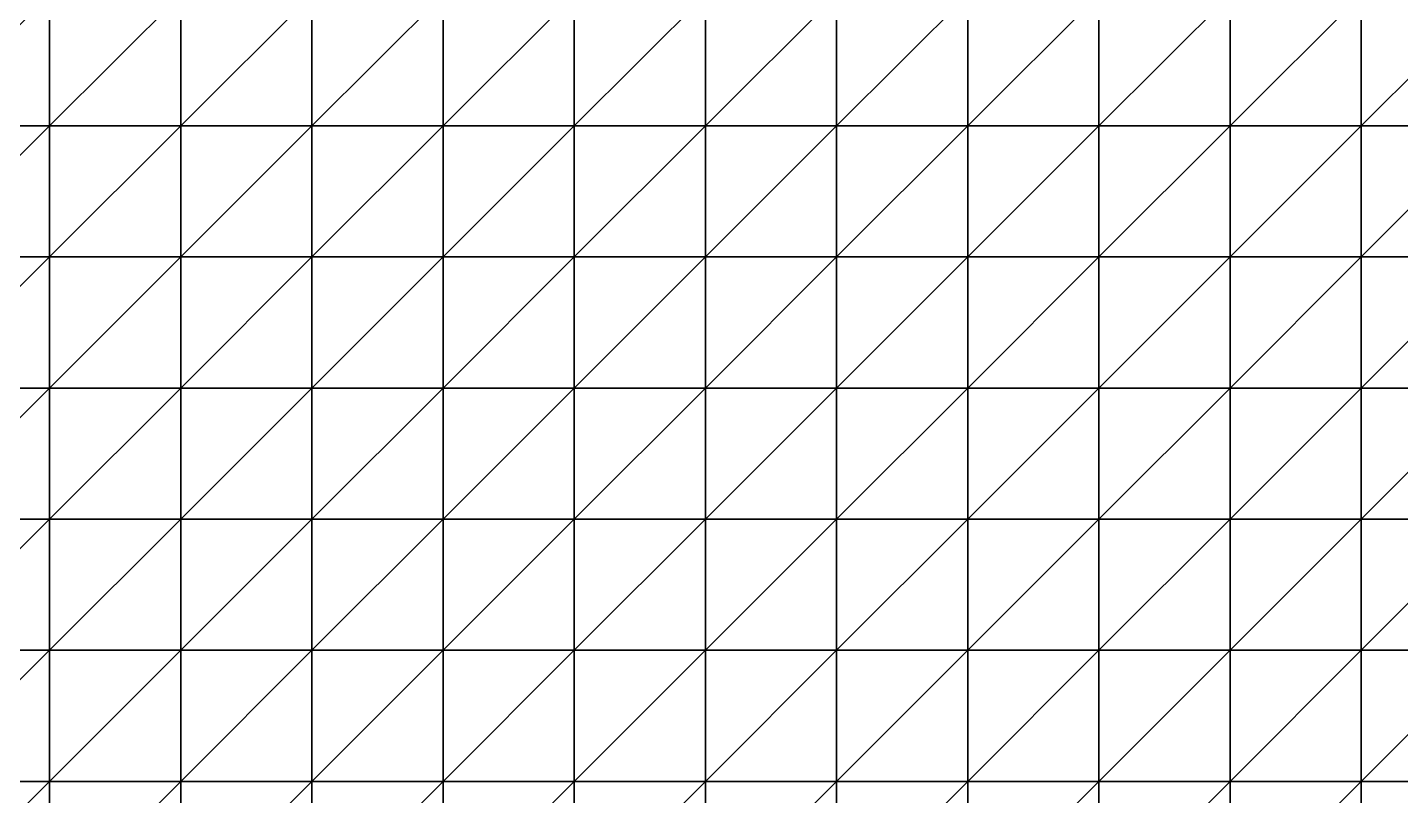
# Model space of a CAD drawing. Extents: x 292020 to 295740, y 4557680 to 4560040.
# Drawn here: x 293916.6 to 294126, y 4558457.8 to 4558575 of the extents above; entities that cross this region are included whole.
import ezdxf

# ---------------------------------------------------------------- set-up
doc = ezdxf.new("R2010")
doc.units = 0
doc.layers.add('RUN201_4_-_RUN201_NODOMAIN5_20X', color=7, linetype='CONTINUOUS')

msp = doc.modelspace()

# ---------------------------------------------------------------- linework, layer by layer
at = {"layer": 'RUN201_4_-_RUN201_NODOMAIN5_20X'}
for points in [[(293900, 4558580, 1840), (293900, 4558560, 1840), (293920, 4558580, 1840)], [(293920, 4558580, 1840), (293900, 4558560, 1840), (293920, 4558560, 1840)], [(293920, 4558580, 1960), (293900, 4558560, 1960), (293900, 4558580, 1960)], [(293920, 4558560, 1960), (293900, 4558560, 1960), (293920, 4558580, 1960)], [(293920, 4558580, 1820), (293920, 4558560, 1820), (293940, 4558580, 1820)], [(293940, 4558580, 1820), (293920, 4558560, 1820), (293940, 4558560, 1820)], [(293920, 4558580, 1820), (293920, 4558560, 1840), (293920, 4558560, 1820)], [(293920, 4558580, 1840), (293920, 4558560, 1840), (293920, 4558580, 1820)], [(293940, 4558580, 1960), (293920, 4558560, 1960), (293920, 4558580, 1960)], [(293940, 4558560, 1960), (293920, 4558560, 1960), (293940, 4558580, 1960)], [(293940, 4558580, 1800), (293940, 4558560, 1800), (293960, 4558580, 1800)], [(293960, 4558580, 1800), (293940, 4558560, 1800), (293960, 4558560, 1800)], [(293940, 4558580, 1800), (293940, 4558560, 1820), (293940, 4558560, 1800)], [(293940, 4558580, 1820), (293940, 4558560, 1820), (293940, 4558580, 1800)], [(293960, 4558580, 1940), (293940, 4558560, 1940), (293940, 4558580, 1940)], [(293960, 4558560, 1940), (293940, 4558560, 1940), (293960, 4558580, 1940)], [(293940, 4558560, 1940), (293940, 4558560, 1960), (293940, 4558580, 1940)], [(293940, 4558580, 1940), (293940, 4558560, 1960), (293940, 4558580, 1960)], [(293960, 4558580, 1800), (293960, 4558560, 1800), (293980, 4558580, 1800)], [(293980, 4558580, 1800), (293960, 4558560, 1800), (293980, 4558560, 1800)], [(293980, 4558580, 1940), (293960, 4558560, 1940), (293960, 4558580, 1940)], [(293980, 4558560, 1940), (293960, 4558560, 1940), (293980, 4558580, 1940)], [(293980, 4558580, 1800), (293980, 4558560, 1800), (294000, 4558580, 1800)], [(294000, 4558580, 1800), (293980, 4558560, 1800), (294000, 4558560, 1800)], [(294000, 4558580, 1940), (293980, 4558560, 1940), (293980, 4558580, 1940)], [(294000, 4558560, 1940), (293980, 4558560, 1940), (294000, 4558580, 1940)], [(294000, 4558580, 1800), (294000, 4558560, 1800), (294020, 4558580, 1800)], [(294020, 4558580, 1800), (294000, 4558560, 1800), (294020, 4558560, 1800)], [(294020, 4558580, 1940), (294000, 4558560, 1940), (294000, 4558580, 1940)], [(294020, 4558560, 1940), (294000, 4558560, 1940), (294020, 4558580, 1940)], [(294020, 4558580, 1800), (294020, 4558560, 1800), (294040, 4558580, 1800)], [(294040, 4558580, 1800), (294020, 4558560, 1800), (294040, 4558560, 1800)], [(294040, 4558580, 1940), (294020, 4558560, 1940), (294020, 4558580, 1940)], [(294040, 4558560, 1940), (294020, 4558560, 1940), (294040, 4558580, 1940)], [(294040, 4558560, 1800), (294040, 4558560, 1820), (294040, 4558580, 1800)], [(294040, 4558580, 1800), (294040, 4558560, 1820), (294040, 4558580, 1820)], [(294040, 4558580, 1820), (294040, 4558560, 1820), (294060, 4558580, 1820)], [(294060, 4558580, 1820), (294040, 4558560, 1820), (294060, 4558560, 1820)], [(294060, 4558580, 1940), (294040, 4558560, 1940), (294040, 4558580, 1940)], [(294060, 4558560, 1940), (294040, 4558560, 1940), (294060, 4558580, 1940)], [(294060, 4558580, 1820), (294060, 4558560, 1820), (294080, 4558580, 1820)], [(294080, 4558580, 1820), (294060, 4558560, 1820), (294080, 4558560, 1820)], [(294080, 4558580, 1940), (294060, 4558560, 1940), (294060, 4558580, 1940)], [(294080, 4558560, 1940), (294060, 4558560, 1940), (294080, 4558580, 1940)], [(294080, 4558580, 1820), (294080, 4558560, 1820), (294100, 4558580, 1820)], [(294100, 4558580, 1820), (294080, 4558560, 1820), (294100, 4558560, 1820)], [(294100, 4558580, 1940), (294080, 4558560, 1940), (294080, 4558580, 1940)], [(294100, 4558560, 1940), (294080, 4558560, 1940), (294100, 4558580, 1940)], [(294100, 4558580, 1820), (294100, 4558560, 1820), (294120, 4558580, 1820)], [(294120, 4558580, 1820), (294100, 4558560, 1820), (294120, 4558560, 1820)], [(294120, 4558580, 1940), (294100, 4558560, 1940), (294100, 4558580, 1940)], [(294120, 4558560, 1940), (294100, 4558560, 1940), (294120, 4558580, 1940)], [(294120, 4558580, 1820), (294120, 4558560, 1820), (294140, 4558580, 1820)], [(294140, 4558580, 1820), (294120, 4558560, 1820), (294140, 4558560, 1820)], [(294140, 4558580, 1940), (294120, 4558560, 1940), (294120, 4558580, 1940)], [(294140, 4558560, 1940), (294120, 4558560, 1940), (294140, 4558580, 1940)], [(293900, 4558560, 1840), (293900, 4558560, 1860), (293920, 4558560, 1840)], [(293920, 4558560, 1840), (293900, 4558560, 1860), (293920, 4558560, 1860)], [(293900, 4558560, 1860), (293900, 4558540, 1860), (293920, 4558560, 1860)], [(293920, 4558560, 1860), (293900, 4558540, 1860), (293920, 4558540, 1860)], [(293920, 4558560, 1960), (293900, 4558540, 1960), (293900, 4558560, 1960)], [(293920, 4558540, 1960), (293900, 4558540, 1960), (293920, 4558560, 1960)], [(293920, 4558560, 1820), (293920, 4558560, 1840), (293940, 4558560, 1820)], [(293940, 4558560, 1820), (293920, 4558560, 1840), (293940, 4558560, 1840)], [(293920, 4558560, 1840), (293920, 4558540, 1840), (293940, 4558560, 1840)], [(293940, 4558560, 1840), (293920, 4558540, 1840), (293940, 4558540, 1840)], [(293920, 4558560, 1840), (293920, 4558540, 1860), (293920, 4558540, 1840)], [(293920, 4558560, 1860), (293920, 4558540, 1860), (293920, 4558560, 1840)], [(293940, 4558560, 1960), (293920, 4558540, 1960), (293920, 4558560, 1960)], [(293940, 4558540, 1960), (293920, 4558540, 1960), (293940, 4558560, 1960)], [(293940, 4558560, 1800), (293940, 4558560, 1820), (293960, 4558560, 1800)], [(293960, 4558560, 1800), (293940, 4558560, 1820), (293960, 4558560, 1820)], [(293940, 4558560, 1820), (293940, 4558540, 1820), (293960, 4558560, 1820)], [(293960, 4558560, 1820), (293940, 4558540, 1820), (293960, 4558540, 1820)], [(293940, 4558560, 1820), (293940, 4558540, 1840), (293940, 4558540, 1820)], [(293940, 4558560, 1840), (293940, 4558540, 1840), (293940, 4558560, 1820)], [(293960, 4558560, 1960), (293940, 4558540, 1960), (293940, 4558560, 1960)], [(293960, 4558540, 1960), (293940, 4558540, 1960), (293960, 4558560, 1960)], [(293960, 4558560, 1940), (293940, 4558560, 1960), (293940, 4558560, 1940)], [(293960, 4558560, 1960), (293940, 4558560, 1960), (293960, 4558560, 1940)], [(293960, 4558560, 1800), (293960, 4558540, 1800), (293980, 4558560, 1800)], [(293980, 4558560, 1800), (293960, 4558540, 1800), (293980, 4558540, 1800)], [(293960, 4558560, 1800), (293960, 4558540, 1820), (293960, 4558540, 1800)], [(293960, 4558560, 1820), (293960, 4558540, 1820), (293960, 4558560, 1800)], [(293980, 4558560, 1940), (293960, 4558540, 1940), (293960, 4558560, 1940)], [(293980, 4558540, 1940), (293960, 4558540, 1940), (293980, 4558560, 1940)], [(293960, 4558540, 1940), (293960, 4558540, 1960), (293960, 4558560, 1940)], [(293960, 4558560, 1940), (293960, 4558540, 1960), (293960, 4558560, 1960)], [(293980, 4558560, 1800), (293980, 4558540, 1800), (294000, 4558560, 1800)], [(294000, 4558560, 1800), (293980, 4558540, 1800), (294000, 4558540, 1800)], [(294000, 4558560, 1940), (293980, 4558540, 1940), (293980, 4558560, 1940)], [(294000, 4558540, 1940), (293980, 4558540, 1940), (294000, 4558560, 1940)], [(294000, 4558560, 1800), (294000, 4558540, 1800), (294020, 4558560, 1800)], [(294020, 4558560, 1800), (294000, 4558540, 1800), (294020, 4558540, 1800)], [(294020, 4558560, 1940), (294000, 4558540, 1940), (294000, 4558560, 1940)], [(294020, 4558540, 1940), (294000, 4558540, 1940), (294020, 4558560, 1940)], [(294020, 4558560, 1800), (294020, 4558540, 1800), (294040, 4558560, 1800)], [(294040, 4558560, 1800), (294020, 4558540, 1800), (294040, 4558540, 1800)], [(294040, 4558560, 1940), (294020, 4558540, 1940), (294020, 4558560, 1940)], [(294040, 4558540, 1940), (294020, 4558540, 1940), (294040, 4558560, 1940)], [(294040, 4558560, 1800), (294040, 4558540, 1800), (294060, 4558560, 1800)], [(294060, 4558560, 1800), (294040, 4558540, 1800), (294060, 4558540, 1800)], [(294060, 4558560, 1800), (294040, 4558560, 1820), (294040, 4558560, 1800)], [(294060, 4558560, 1820), (294040, 4558560, 1820), (294060, 4558560, 1800)], [(294060, 4558560, 1940), (294040, 4558540, 1940), (294040, 4558560, 1940)], [(294060, 4558540, 1940), (294040, 4558540, 1940), (294060, 4558560, 1940)], [(294060, 4558540, 1800), (294060, 4558540, 1820), (294060, 4558560, 1800)], [(294060, 4558560, 1800), (294060, 4558540, 1820), (294060, 4558560, 1820)], [(294060, 4558560, 1820), (294060, 4558540, 1820), (294080, 4558560, 1820)], [(294080, 4558560, 1820), (294060, 4558540, 1820), (294080, 4558540, 1820)], [(294080, 4558560, 1940), (294060, 4558540, 1940), (294060, 4558560, 1940)], [(294080, 4558540, 1940), (294060, 4558540, 1940), (294080, 4558560, 1940)], [(294080, 4558560, 1820), (294080, 4558540, 1820), (294100, 4558560, 1820)], [(294100, 4558560, 1820), (294080, 4558540, 1820), (294100, 4558540, 1820)], [(294100, 4558560, 1960), (294080, 4558540, 1960), (294080, 4558560, 1960)], [(294100, 4558540, 1960), (294080, 4558540, 1960), (294100, 4558560, 1960)], [(294100, 4558560, 1940), (294080, 4558560, 1960), (294080, 4558560, 1940)], [(294100, 4558560, 1960), (294080, 4558560, 1960), (294100, 4558560, 1940)], [(294080, 4558560, 1940), (294080, 4558540, 1960), (294080, 4558540, 1940)], [(294080, 4558560, 1960), (294080, 4558540, 1960), (294080, 4558560, 1940)], [(294100, 4558560, 1820), (294100, 4558540, 1820), (294120, 4558560, 1820)], [(294120, 4558560, 1820), (294100, 4558540, 1820), (294120, 4558540, 1820)], [(294120, 4558560, 1960), (294100, 4558540, 1960), (294100, 4558560, 1960)], [(294120, 4558540, 1960), (294100, 4558540, 1960), (294120, 4558560, 1960)], [(294120, 4558560, 1940), (294100, 4558560, 1960), (294100, 4558560, 1940)], [(294120, 4558560, 1960), (294100, 4558560, 1960), (294120, 4558560, 1940)], [(294120, 4558540, 1820), (294120, 4558540, 1840), (294120, 4558560, 1820)], [(294120, 4558560, 1820), (294120, 4558540, 1840), (294120, 4558560, 1840)], [(294120, 4558560, 1820), (294120, 4558560, 1840), (294140, 4558560, 1820)], [(294140, 4558560, 1820), (294120, 4558560, 1840), (294140, 4558560, 1840)], [(294120, 4558560, 1840), (294120, 4558540, 1840), (294140, 4558560, 1840)], [(294140, 4558560, 1840), (294120, 4558540, 1840), (294140, 4558540, 1840)], [(294140, 4558560, 1960), (294120, 4558540, 1960), (294120, 4558560, 1960)], [(294140, 4558540, 1960), (294120, 4558540, 1960), (294140, 4558560, 1960)], [(294140, 4558560, 1940), (294120, 4558560, 1960), (294120, 4558560, 1940)], [(294140, 4558560, 1960), (294120, 4558560, 1960), (294140, 4558560, 1940)], [(293900, 4558540, 1860), (293900, 4558520, 1860), (293920, 4558540, 1860)], [(293920, 4558540, 1860), (293900, 4558520, 1860), (293920, 4558520, 1860)], [(293920, 4558540, 1960), (293900, 4558520, 1960), (293900, 4558540, 1960)], [(293920, 4558520, 1960), (293900, 4558520, 1960), (293920, 4558540, 1960)], [(293920, 4558540, 1840), (293920, 4558520, 1840), (293940, 4558540, 1840)], [(293940, 4558540, 1840), (293920, 4558520, 1840), (293940, 4558520, 1840)], [(293920, 4558540, 1840), (293920, 4558520, 1860), (293920, 4558520, 1840)], [(293920, 4558540, 1860), (293920, 4558520, 1860), (293920, 4558540, 1840)], [(293940, 4558540, 1960), (293920, 4558520, 1960), (293920, 4558540, 1960)], [(293940, 4558520, 1960), (293920, 4558520, 1960), (293940, 4558540, 1960)], [(293940, 4558540, 1820), (293940, 4558520, 1820), (293960, 4558540, 1820)], [(293960, 4558540, 1820), (293940, 4558520, 1820), (293960, 4558520, 1820)], [(293940, 4558540, 1820), (293940, 4558520, 1840), (293940, 4558520, 1820)], [(293940, 4558540, 1840), (293940, 4558520, 1840), (293940, 4558540, 1820)], [(293960, 4558540, 1960), (293940, 4558520, 1960), (293940, 4558540, 1960)], [(293960, 4558520, 1960), (293940, 4558520, 1960), (293960, 4558540, 1960)], [(293960, 4558540, 1800), (293960, 4558540, 1820), (293980, 4558540, 1800)], [(293980, 4558540, 1800), (293960, 4558540, 1820), (293980, 4558540, 1820)], [(293960, 4558540, 1820), (293960, 4558520, 1820), (293980, 4558540, 1820)], [(293980, 4558540, 1820), (293960, 4558520, 1820), (293980, 4558520, 1820)], [(293980, 4558540, 1960), (293960, 4558520, 1960), (293960, 4558540, 1960)], [(293980, 4558520, 1960), (293960, 4558520, 1960), (293980, 4558540, 1960)], [(293980, 4558540, 1940), (293960, 4558540, 1960), (293960, 4558540, 1940)], [(293980, 4558540, 1960), (293960, 4558540, 1960), (293980, 4558540, 1940)], [(293980, 4558540, 1800), (293980, 4558520, 1800), (294000, 4558540, 1800)], [(294000, 4558540, 1800), (293980, 4558520, 1800), (294000, 4558520, 1800)], [(293980, 4558540, 1800), (293980, 4558520, 1820), (293980, 4558520, 1800)], [(293980, 4558540, 1820), (293980, 4558520, 1820), (293980, 4558540, 1800)], [(294000, 4558540, 1960), (293980, 4558520, 1960), (293980, 4558540, 1960)], [(294000, 4558520, 1960), (293980, 4558520, 1960), (294000, 4558540, 1960)], [(294000, 4558540, 1940), (293980, 4558540, 1960), (293980, 4558540, 1940)], [(294000, 4558540, 1960), (293980, 4558540, 1960), (294000, 4558540, 1940)], [(294000, 4558540, 1800), (294000, 4558520, 1800), (294020, 4558540, 1800)], [(294020, 4558540, 1800), (294000, 4558520, 1800), (294020, 4558520, 1800)], [(294020, 4558540, 1940), (294000, 4558520, 1940), (294000, 4558540, 1940)], [(294020, 4558520, 1940), (294000, 4558520, 1940), (294020, 4558540, 1940)], [(294000, 4558520, 1940), (294000, 4558520, 1960), (294000, 4558540, 1940)], [(294000, 4558540, 1940), (294000, 4558520, 1960), (294000, 4558540, 1960)], [(294020, 4558520, 1800), (294020, 4558520, 1820), (294020, 4558540, 1800)], [(294020, 4558540, 1800), (294020, 4558520, 1820), (294020, 4558540, 1820)], [(294020, 4558540, 1800), (294020, 4558540, 1820), (294040, 4558540, 1800)], [(294040, 4558540, 1800), (294020, 4558540, 1820), (294040, 4558540, 1820)], [(294020, 4558540, 1820), (294020, 4558520, 1820), (294040, 4558540, 1820)], [(294040, 4558540, 1820), (294020, 4558520, 1820), (294040, 4558520, 1820)], [(294040, 4558540, 1940), (294020, 4558520, 1940), (294020, 4558540, 1940)], [(294040, 4558520, 1940), (294020, 4558520, 1940), (294040, 4558540, 1940)], [(294040, 4558540, 1800), (294040, 4558540, 1820), (294060, 4558540, 1800)], [(294060, 4558540, 1800), (294040, 4558540, 1820), (294060, 4558540, 1820)], [(294040, 4558540, 1820), (294040, 4558520, 1820), (294060, 4558540, 1820)], [(294060, 4558540, 1820), (294040, 4558520, 1820), (294060, 4558520, 1820)], [(294060, 4558540, 1960), (294040, 4558520, 1960), (294040, 4558540, 1960)], [(294060, 4558520, 1960), (294040, 4558520, 1960), (294060, 4558540, 1960)], [(294060, 4558540, 1940), (294040, 4558540, 1960), (294040, 4558540, 1940)], [(294060, 4558540, 1960), (294040, 4558540, 1960), (294060, 4558540, 1940)], [(294040, 4558540, 1940), (294040, 4558520, 1960), (294040, 4558520, 1940)], [(294040, 4558540, 1960), (294040, 4558520, 1960), (294040, 4558540, 1940)], [(294060, 4558540, 1820), (294060, 4558520, 1820), (294080, 4558540, 1820)], [(294080, 4558540, 1820), (294060, 4558520, 1820), (294080, 4558520, 1820)], [(294080, 4558540, 1960), (294060, 4558520, 1960), (294060, 4558540, 1960)], [(294080, 4558520, 1960), (294060, 4558520, 1960), (294080, 4558540, 1960)], [(294080, 4558540, 1940), (294060, 4558540, 1960), (294060, 4558540, 1940)], [(294080, 4558540, 1960), (294060, 4558540, 1960), (294080, 4558540, 1940)], [(294080, 4558520, 1820), (294080, 4558520, 1840), (294080, 4558540, 1820)], [(294080, 4558540, 1820), (294080, 4558520, 1840), (294080, 4558540, 1840)], [(294080, 4558540, 1820), (294080, 4558540, 1840), (294100, 4558540, 1820)], [(294100, 4558540, 1820), (294080, 4558540, 1840), (294100, 4558540, 1840)], [(294080, 4558540, 1840), (294080, 4558520, 1840), (294100, 4558540, 1840)], [(294100, 4558540, 1840), (294080, 4558520, 1840), (294100, 4558520, 1840)], [(294100, 4558540, 1960), (294080, 4558520, 1960), (294080, 4558540, 1960)], [(294100, 4558520, 1960), (294080, 4558520, 1960), (294100, 4558540, 1960)], [(294100, 4558540, 1820), (294100, 4558540, 1840), (294120, 4558540, 1820)], [(294120, 4558540, 1820), (294100, 4558540, 1840), (294120, 4558540, 1840)], [(294100, 4558540, 1840), (294100, 4558520, 1840), (294120, 4558540, 1840)], [(294120, 4558540, 1840), (294100, 4558520, 1840), (294120, 4558520, 1840)], [(294120, 4558540, 1960), (294100, 4558520, 1960), (294100, 4558540, 1960)], [(294120, 4558520, 1960), (294100, 4558520, 1960), (294120, 4558540, 1960)], [(294120, 4558520, 1840), (294120, 4558520, 1860), (294120, 4558540, 1840)], [(294120, 4558540, 1840), (294120, 4558520, 1860), (294120, 4558540, 1860)], [(294120, 4558540, 1840), (294120, 4558540, 1860), (294140, 4558540, 1840)], [(294140, 4558540, 1840), (294120, 4558540, 1860), (294140, 4558540, 1860)], [(294120, 4558540, 1860), (294120, 4558520, 1860), (294140, 4558540, 1860)], [(294140, 4558540, 1860), (294120, 4558520, 1860), (294140, 4558520, 1860)], [(294140, 4558540, 1960), (294120, 4558520, 1960), (294120, 4558540, 1960)], [(294140, 4558520, 1960), (294120, 4558520, 1960), (294140, 4558540, 1960)], [(293900, 4558520, 1860), (293900, 4558520, 1880), (293920, 4558520, 1860)], [(293920, 4558520, 1860), (293900, 4558520, 1880), (293920, 4558520, 1880)], [(293900, 4558520, 1880), (293900, 4558500, 1880), (293920, 4558520, 1880)], [(293920, 4558520, 1880), (293900, 4558500, 1880), (293920, 4558500, 1880)], [(293920, 4558520, 1960), (293900, 4558500, 1960), (293900, 4558520, 1960)], [(293920, 4558500, 1960), (293900, 4558500, 1960), (293920, 4558520, 1960)], [(293920, 4558520, 1840), (293920, 4558520, 1860), (293940, 4558520, 1840)], [(293940, 4558520, 1840), (293920, 4558520, 1860), (293940, 4558520, 1860)], [(293920, 4558520, 1860), (293920, 4558500, 1860), (293940, 4558520, 1860)], [(293940, 4558520, 1860), (293920, 4558500, 1860), (293940, 4558500, 1860)], [(293920, 4558520, 1860), (293920, 4558500, 1880), (293920, 4558500, 1860)], [(293920, 4558520, 1880), (293920, 4558500, 1880), (293920, 4558520, 1860)], [(293940, 4558520, 1960), (293920, 4558500, 1960), (293920, 4558520, 1960)], [(293940, 4558500, 1960), (293920, 4558500, 1960), (293940, 4558520, 1960)], [(293940, 4558520, 1820), (293940, 4558520, 1840), (293960, 4558520, 1820)], [(293960, 4558520, 1820), (293940, 4558520, 1840), (293960, 4558520, 1840)], [(293940, 4558520, 1840), (293940, 4558500, 1840), (293960, 4558520, 1840)], [(293960, 4558520, 1840), (293940, 4558500, 1840), (293960, 4558500, 1840)], [(293940, 4558520, 1840), (293940, 4558500, 1860), (293940, 4558500, 1840)], [(293940, 4558520, 1860), (293940, 4558500, 1860), (293940, 4558520, 1840)], [(293960, 4558520, 1960), (293940, 4558500, 1960), (293940, 4558520, 1960)], [(293960, 4558500, 1960), (293940, 4558500, 1960), (293960, 4558520, 1960)], [(293960, 4558520, 1820), (293960, 4558520, 1840), (293980, 4558520, 1820)], [(293980, 4558520, 1820), (293960, 4558520, 1840), (293980, 4558520, 1840)], [(293960, 4558520, 1840), (293960, 4558500, 1840), (293980, 4558520, 1840)], [(293980, 4558520, 1840), (293960, 4558500, 1840), (293980, 4558500, 1840)], [(293980, 4558520, 1960), (293960, 4558500, 1960), (293960, 4558520, 1960)], [(293980, 4558500, 1960), (293960, 4558500, 1960), (293980, 4558520, 1960)], [(293980, 4558520, 1800), (293980, 4558520, 1820), (294000, 4558520, 1800)], [(294000, 4558520, 1800), (293980, 4558520, 1820), (294000, 4558520, 1820)], [(293980, 4558520, 1820), (293980, 4558500, 1820), (294000, 4558520, 1820)], [(294000, 4558520, 1820), (293980, 4558500, 1820), (294000, 4558500, 1820)], [(293980, 4558520, 1820), (293980, 4558500, 1840), (293980, 4558500, 1820)], [(293980, 4558520, 1840), (293980, 4558500, 1840), (293980, 4558520, 1820)], [(294000, 4558520, 1960), (293980, 4558500, 1960), (293980, 4558520, 1960)], [(294000, 4558500, 1960), (293980, 4558500, 1960), (294000, 4558520, 1960)], [(294000, 4558520, 1800), (294000, 4558520, 1820), (294020, 4558520, 1800)], [(294020, 4558520, 1800), (294000, 4558520, 1820), (294020, 4558520, 1820)], [(294000, 4558520, 1820), (294000, 4558500, 1820), (294020, 4558520, 1820)], [(294020, 4558520, 1820), (294000, 4558500, 1820), (294020, 4558500, 1820)], [(294020, 4558520, 1960), (294000, 4558500, 1960), (294000, 4558520, 1960)], [(294020, 4558500, 1960), (294000, 4558500, 1960), (294020, 4558520, 1960)], [(294020, 4558520, 1940), (294000, 4558520, 1960), (294000, 4558520, 1940)], [(294020, 4558520, 1960), (294000, 4558520, 1960), (294020, 4558520, 1940)], [(294020, 4558500, 1820), (294020, 4558500, 1840), (294020, 4558520, 1820)], [(294020, 4558520, 1820), (294020, 4558500, 1840), (294020, 4558520, 1840)], [(294020, 4558520, 1820), (294020, 4558520, 1840), (294040, 4558520, 1820)], [(294040, 4558520, 1820), (294020, 4558520, 1840), (294040, 4558520, 1840)], [(294020, 4558520, 1840), (294020, 4558500, 1840), (294040, 4558520, 1840)], [(294040, 4558520, 1840), (294020, 4558500, 1840), (294040, 4558500, 1840)], [(294040, 4558520, 1960), (294020, 4558500, 1960), (294020, 4558520, 1960)], [(294040, 4558500, 1960), (294020, 4558500, 1960), (294040, 4558520, 1960)], [(294040, 4558520, 1940), (294020, 4558520, 1960), (294020, 4558520, 1940)], [(294040, 4558520, 1960), (294020, 4558520, 1960), (294040, 4558520, 1940)], [(294040, 4558520, 1820), (294040, 4558520, 1840), (294060, 4558520, 1820)], [(294060, 4558520, 1820), (294040, 4558520, 1840), (294060, 4558520, 1840)], [(294040, 4558520, 1840), (294040, 4558500, 1840), (294060, 4558520, 1840)], [(294060, 4558520, 1840), (294040, 4558500, 1840), (294060, 4558500, 1840)], [(294060, 4558520, 1960), (294040, 4558500, 1960), (294040, 4558520, 1960)], [(294060, 4558500, 1960), (294040, 4558500, 1960), (294060, 4558520, 1960)], [(294060, 4558520, 1820), (294060, 4558520, 1840), (294080, 4558520, 1820)], [(294080, 4558520, 1820), (294060, 4558520, 1840), (294080, 4558520, 1840)], [(294060, 4558520, 1840), (294060, 4558500, 1840), (294080, 4558520, 1840)], [(294080, 4558520, 1840), (294060, 4558500, 1840), (294080, 4558500, 1840)], [(294080, 4558520, 1960), (294060, 4558500, 1960), (294060, 4558520, 1960)], [(294080, 4558500, 1960), (294060, 4558500, 1960), (294080, 4558520, 1960)], [(294080, 4558500, 1840), (294080, 4558500, 1860), (294080, 4558520, 1840)], [(294080, 4558520, 1840), (294080, 4558500, 1860), (294080, 4558520, 1860)], [(294080, 4558520, 1840), (294080, 4558520, 1860), (294100, 4558520, 1840)], [(294100, 4558520, 1840), (294080, 4558520, 1860), (294100, 4558520, 1860)], [(294080, 4558520, 1860), (294080, 4558500, 1860), (294100, 4558520, 1860)], [(294100, 4558520, 1860), (294080, 4558500, 1860), (294100, 4558500, 1860)], [(294100, 4558520, 1960), (294080, 4558500, 1960), (294080, 4558520, 1960)], [(294100, 4558500, 1960), (294080, 4558500, 1960), (294100, 4558520, 1960)], [(294100, 4558520, 1840), (294100, 4558520, 1860), (294120, 4558520, 1840)], [(294120, 4558520, 1840), (294100, 4558520, 1860), (294120, 4558520, 1860)], [(294100, 4558520, 1860), (294100, 4558500, 1860), (294120, 4558520, 1860)], [(294120, 4558520, 1860), (294100, 4558500, 1860), (294120, 4558500, 1860)], [(294120, 4558520, 1960), (294100, 4558500, 1960), (294100, 4558520, 1960)], [(294120, 4558500, 1960), (294100, 4558500, 1960), (294120, 4558520, 1960)], [(294120, 4558500, 1860), (294120, 4558500, 1880), (294120, 4558520, 1860)], [(294120, 4558520, 1860), (294120, 4558500, 1880), (294120, 4558520, 1880)], [(294120, 4558520, 1860), (294120, 4558520, 1880), (294140, 4558520, 1860)], [(294140, 4558520, 1860), (294120, 4558520, 1880), (294140, 4558520, 1880)], [(294120, 4558520, 1880), (294120, 4558500, 1880), (294140, 4558520, 1880)], [(294140, 4558520, 1880), (294120, 4558500, 1880), (294140, 4558500, 1880)], [(294140, 4558520, 1960), (294120, 4558500, 1960), (294120, 4558520, 1960)], [(294140, 4558500, 1960), (294120, 4558500, 1960), (294140, 4558520, 1960)], [(293900, 4558500, 1880), (293900, 4558480, 1880), (293920, 4558500, 1880)], [(293920, 4558500, 1880), (293900, 4558480, 1880), (293920, 4558480, 1880)], [(293920, 4558500, 1960), (293900, 4558480, 1960), (293900, 4558500, 1960)], [(293920, 4558480, 1960), (293900, 4558480, 1960), (293920, 4558500, 1960)], [(293920, 4558500, 1860), (293920, 4558500, 1880), (293940, 4558500, 1860)], [(293940, 4558500, 1860), (293920, 4558500, 1880), (293940, 4558500, 1880)], [(293920, 4558500, 1880), (293920, 4558480, 1880), (293940, 4558500, 1880)], [(293940, 4558500, 1880), (293920, 4558480, 1880), (293940, 4558480, 1880)], [(293940, 4558500, 1960), (293920, 4558480, 1960), (293920, 4558500, 1960)], [(293940, 4558480, 1960), (293920, 4558480, 1960), (293940, 4558500, 1960)], [(293940, 4558500, 1840), (293940, 4558500, 1860), (293960, 4558500, 1840)], [(293960, 4558500, 1840), (293940, 4558500, 1860), (293960, 4558500, 1860)], [(293940, 4558500, 1860), (293940, 4558480, 1860), (293960, 4558500, 1860)], [(293960, 4558500, 1860), (293940, 4558480, 1860), (293960, 4558480, 1860)], [(293940, 4558500, 1860), (293940, 4558480, 1880), (293940, 4558480, 1860)], [(293940, 4558500, 1880), (293940, 4558480, 1880), (293940, 4558500, 1860)], [(293960, 4558500, 1960), (293940, 4558480, 1960), (293940, 4558500, 1960)], [(293960, 4558480, 1960), (293940, 4558480, 1960), (293960, 4558500, 1960)], [(293960, 4558500, 1840), (293960, 4558500, 1860), (293980, 4558500, 1840)], [(293980, 4558500, 1840), (293960, 4558500, 1860), (293980, 4558500, 1860)], [(293960, 4558500, 1860), (293960, 4558480, 1860), (293980, 4558500, 1860)], [(293980, 4558500, 1860), (293960, 4558480, 1860), (293980, 4558480, 1860)], [(293980, 4558500, 1960), (293960, 4558480, 1960), (293960, 4558500, 1960)], [(293980, 4558480, 1960), (293960, 4558480, 1960), (293980, 4558500, 1960)], [(293980, 4558500, 1820), (293980, 4558500, 1840), (294000, 4558500, 1820)], [(294000, 4558500, 1820), (293980, 4558500, 1840), (294000, 4558500, 1840)], [(293980, 4558500, 1840), (293980, 4558480, 1840), (294000, 4558500, 1840)], [(294000, 4558500, 1840), (293980, 4558480, 1840), (294000, 4558480, 1840)], [(293980, 4558500, 1840), (293980, 4558480, 1860), (293980, 4558480, 1840)], [(293980, 4558500, 1860), (293980, 4558480, 1860), (293980, 4558500, 1840)], [(294000, 4558500, 1960), (293980, 4558480, 1960), (293980, 4558500, 1960)], [(294000, 4558480, 1960), (293980, 4558480, 1960), (294000, 4558500, 1960)], [(294000, 4558500, 1820), (294000, 4558500, 1840), (294020, 4558500, 1820)], [(294020, 4558500, 1820), (294000, 4558500, 1840), (294020, 4558500, 1840)], [(294000, 4558500, 1840), (294000, 4558480, 1840), (294020, 4558500, 1840)], [(294020, 4558500, 1840), (294000, 4558480, 1840), (294020, 4558480, 1840)], [(294020, 4558500, 1960), (294000, 4558480, 1960), (294000, 4558500, 1960)], [(294020, 4558480, 1960), (294000, 4558480, 1960), (294020, 4558500, 1960)], [(294020, 4558480, 1840), (294020, 4558480, 1860), (294020, 4558500, 1840)], [(294020, 4558500, 1840), (294020, 4558480, 1860), (294020, 4558500, 1860)], [(294020, 4558500, 1840), (294020, 4558500, 1860), (294040, 4558500, 1840)], [(294040, 4558500, 1840), (294020, 4558500, 1860), (294040, 4558500, 1860)], [(294020, 4558500, 1860), (294020, 4558480, 1860), (294040, 4558500, 1860)], [(294040, 4558500, 1860), (294020, 4558480, 1860), (294040, 4558480, 1860)], [(294040, 4558500, 1960), (294020, 4558480, 1960), (294020, 4558500, 1960)], [(294040, 4558480, 1960), (294020, 4558480, 1960), (294040, 4558500, 1960)], [(294040, 4558500, 1840), (294040, 4558500, 1860), (294060, 4558500, 1840)], [(294060, 4558500, 1840), (294040, 4558500, 1860), (294060, 4558500, 1860)], [(294040, 4558500, 1860), (294040, 4558480, 1860), (294060, 4558500, 1860)], [(294060, 4558500, 1860), (294040, 4558480, 1860), (294060, 4558480, 1860)], [(294060, 4558500, 1960), (294040, 4558480, 1960), (294040, 4558500, 1960)], [(294060, 4558480, 1960), (294040, 4558480, 1960), (294060, 4558500, 1960)], [(294060, 4558500, 1840), (294060, 4558500, 1860), (294080, 4558500, 1840)], [(294080, 4558500, 1840), (294060, 4558500, 1860), (294080, 4558500, 1860)], [(294060, 4558500, 1860), (294060, 4558480, 1860), (294080, 4558500, 1860)], [(294080, 4558500, 1860), (294060, 4558480, 1860), (294080, 4558480, 1860)], [(294080, 4558500, 1960), (294060, 4558480, 1960), (294060, 4558500, 1960)], [(294080, 4558480, 1960), (294060, 4558480, 1960), (294080, 4558500, 1960)], [(294080, 4558480, 1860), (294080, 4558480, 1880), (294080, 4558500, 1860)], [(294080, 4558500, 1860), (294080, 4558480, 1880), (294080, 4558500, 1880)], [(294080, 4558500, 1860), (294080, 4558500, 1880), (294100, 4558500, 1860)], [(294100, 4558500, 1860), (294080, 4558500, 1880), (294100, 4558500, 1880)], [(294080, 4558500, 1880), (294080, 4558480, 1880), (294100, 4558500, 1880)], [(294100, 4558500, 1880), (294080, 4558480, 1880), (294100, 4558480, 1880)], [(294100, 4558500, 1960), (294080, 4558480, 1960), (294080, 4558500, 1960)], [(294100, 4558480, 1960), (294080, 4558480, 1960), (294100, 4558500, 1960)], [(294100, 4558500, 1860), (294100, 4558500, 1880), (294120, 4558500, 1860)], [(294120, 4558500, 1860), (294100, 4558500, 1880), (294120, 4558500, 1880)], [(294100, 4558500, 1880), (294100, 4558480, 1880), (294120, 4558500, 1880)], [(294120, 4558500, 1880), (294100, 4558480, 1880), (294120, 4558480, 1880)], [(294120, 4558500, 1960), (294100, 4558480, 1960), (294100, 4558500, 1960)], [(294120, 4558480, 1960), (294100, 4558480, 1960), (294120, 4558500, 1960)], [(294120, 4558480, 1880), (294120, 4558480, 1900), (294120, 4558500, 1880)], [(294120, 4558500, 1880), (294120, 4558480, 1900), (294120, 4558500, 1900)], [(294120, 4558500, 1880), (294120, 4558500, 1900), (294140, 4558500, 1880)], [(294140, 4558500, 1880), (294120, 4558500, 1900), (294140, 4558500, 1900)], [(294120, 4558500, 1900), (294120, 4558480, 1900), (294140, 4558500, 1900)], [(294140, 4558500, 1900), (294120, 4558480, 1900), (294140, 4558480, 1900)], [(294140, 4558500, 1960), (294120, 4558480, 1960), (294120, 4558500, 1960)], [(294140, 4558480, 1960), (294120, 4558480, 1960), (294140, 4558500, 1960)], [(293900, 4558480, 1880), (293900, 4558480, 1900), (293920, 4558480, 1880)], [(293920, 4558480, 1880), (293900, 4558480, 1900), (293920, 4558480, 1900)], [(293900, 4558480, 1900), (293900, 4558460, 1900), (293920, 4558480, 1900)], [(293920, 4558480, 1900), (293900, 4558460, 1900), (293920, 4558460, 1900)], [(293920, 4558480, 1980), (293900, 4558460, 1980), (293900, 4558480, 1980)], [(293920, 4558460, 1980), (293900, 4558460, 1980), (293920, 4558480, 1980)], [(293920, 4558480, 1960), (293900, 4558480, 1980), (293900, 4558480, 1960)], [(293920, 4558480, 1980), (293900, 4558480, 1980), (293920, 4558480, 1960)], [(293920, 4558480, 1880), (293920, 4558480, 1900), (293940, 4558480, 1880)], [(293940, 4558480, 1880), (293920, 4558480, 1900), (293940, 4558480, 1900)], [(293920, 4558480, 1900), (293920, 4558460, 1900), (293940, 4558480, 1900)], [(293940, 4558480, 1900), (293920, 4558460, 1900), (293940, 4558460, 1900)], [(293940, 4558480, 1960), (293920, 4558460, 1960), (293920, 4558480, 1960)], [(293940, 4558460, 1960), (293920, 4558460, 1960), (293940, 4558480, 1960)], [(293920, 4558460, 1960), (293920, 4558460, 1980), (293920, 4558480, 1960)], [(293920, 4558480, 1960), (293920, 4558460, 1980), (293920, 4558480, 1980)], [(293940, 4558480, 1860), (293940, 4558480, 1880), (293960, 4558480, 1860)], [(293960, 4558480, 1860), (293940, 4558480, 1880), (293960, 4558480, 1880)], [(293940, 4558480, 1880), (293940, 4558460, 1880), (293960, 4558480, 1880)], [(293960, 4558480, 1880), (293940, 4558460, 1880), (293960, 4558460, 1880)], [(293940, 4558480, 1880), (293940, 4558460, 1900), (293940, 4558460, 1880)], [(293940, 4558480, 1900), (293940, 4558460, 1900), (293940, 4558480, 1880)], [(293960, 4558480, 1960), (293940, 4558460, 1960), (293940, 4558480, 1960)], [(293960, 4558460, 1960), (293940, 4558460, 1960), (293960, 4558480, 1960)], [(293960, 4558480, 1860), (293960, 4558480, 1880), (293980, 4558480, 1860)], [(293980, 4558480, 1860), (293960, 4558480, 1880), (293980, 4558480, 1880)], [(293960, 4558480, 1880), (293960, 4558460, 1880), (293980, 4558480, 1880)], [(293980, 4558480, 1880), (293960, 4558460, 1880), (293980, 4558460, 1880)], [(293980, 4558480, 1960), (293960, 4558460, 1960), (293960, 4558480, 1960)], [(293980, 4558460, 1960), (293960, 4558460, 1960), (293980, 4558480, 1960)], [(293980, 4558480, 1840), (293980, 4558480, 1860), (294000, 4558480, 1840)], [(294000, 4558480, 1840), (293980, 4558480, 1860), (294000, 4558480, 1860)], [(293980, 4558480, 1860), (293980, 4558460, 1860), (294000, 4558480, 1860)], [(294000, 4558480, 1860), (293980, 4558460, 1860), (294000, 4558460, 1860)], [(293980, 4558480, 1860), (293980, 4558460, 1880), (293980, 4558460, 1860)], [(293980, 4558480, 1880), (293980, 4558460, 1880), (293980, 4558480, 1860)], [(294000, 4558480, 1960), (293980, 4558460, 1960), (293980, 4558480, 1960)], [(294000, 4558460, 1960), (293980, 4558460, 1960), (294000, 4558480, 1960)], [(294000, 4558480, 1840), (294000, 4558480, 1860), (294020, 4558480, 1840)], [(294020, 4558480, 1840), (294000, 4558480, 1860), (294020, 4558480, 1860)], [(294000, 4558480, 1860), (294000, 4558460, 1860), (294020, 4558480, 1860)], [(294020, 4558480, 1860), (294000, 4558460, 1860), (294020, 4558460, 1860)], [(294020, 4558480, 1960), (294000, 4558460, 1960), (294000, 4558480, 1960)], [(294020, 4558460, 1960), (294000, 4558460, 1960), (294020, 4558480, 1960)], [(294020, 4558460, 1860), (294020, 4558460, 1880), (294020, 4558480, 1860)], [(294020, 4558480, 1860), (294020, 4558460, 1880), (294020, 4558480, 1880)], [(294020, 4558480, 1860), (294020, 4558480, 1880), (294040, 4558480, 1860)], [(294040, 4558480, 1860), (294020, 4558480, 1880), (294040, 4558480, 1880)], [(294020, 4558480, 1880), (294020, 4558460, 1880), (294040, 4558480, 1880)], [(294040, 4558480, 1880), (294020, 4558460, 1880), (294040, 4558460, 1880)], [(294040, 4558480, 1960), (294020, 4558460, 1960), (294020, 4558480, 1960)], [(294040, 4558460, 1960), (294020, 4558460, 1960), (294040, 4558480, 1960)], [(294040, 4558480, 1860), (294040, 4558480, 1880), (294060, 4558480, 1860)], [(294060, 4558480, 1860), (294040, 4558480, 1880), (294060, 4558480, 1880)], [(294040, 4558480, 1880), (294040, 4558460, 1880), (294060, 4558480, 1880)], [(294060, 4558480, 1880), (294040, 4558460, 1880), (294060, 4558460, 1880)], [(294060, 4558480, 1960), (294040, 4558460, 1960), (294040, 4558480, 1960)], [(294060, 4558460, 1960), (294040, 4558460, 1960), (294060, 4558480, 1960)], [(294060, 4558480, 1860), (294060, 4558480, 1880), (294080, 4558480, 1860)], [(294080, 4558480, 1860), (294060, 4558480, 1880), (294080, 4558480, 1880)], [(294060, 4558480, 1880), (294060, 4558460, 1880), (294080, 4558480, 1880)], [(294080, 4558480, 1880), (294060, 4558460, 1880), (294080, 4558460, 1880)], [(294080, 4558480, 1960), (294060, 4558460, 1960), (294060, 4558480, 1960)], [(294080, 4558460, 1960), (294060, 4558460, 1960), (294080, 4558480, 1960)], [(294080, 4558460, 1880), (294080, 4558460, 1900), (294080, 4558480, 1880)], [(294080, 4558480, 1880), (294080, 4558460, 1900), (294080, 4558480, 1900)], [(294080, 4558480, 1880), (294080, 4558480, 1900), (294100, 4558480, 1880)], [(294100, 4558480, 1880), (294080, 4558480, 1900), (294100, 4558480, 1900)], [(294080, 4558480, 1900), (294080, 4558460, 1900), (294100, 4558480, 1900)], [(294100, 4558480, 1900), (294080, 4558460, 1900), (294100, 4558460, 1900)], [(294100, 4558480, 1960), (294080, 4558460, 1960), (294080, 4558480, 1960)], [(294100, 4558460, 1960), (294080, 4558460, 1960), (294100, 4558480, 1960)], [(294100, 4558480, 1880), (294100, 4558480, 1900), (294120, 4558480, 1880)], [(294120, 4558480, 1880), (294100, 4558480, 1900), (294120, 4558480, 1900)], [(294100, 4558480, 1900), (294100, 4558460, 1900), (294120, 4558480, 1900)], [(294120, 4558480, 1900), (294100, 4558460, 1900), (294120, 4558460, 1900)], [(294120, 4558480, 1960), (294100, 4558460, 1960), (294100, 4558480, 1960)], [(294120, 4558460, 1960), (294100, 4558460, 1960), (294120, 4558480, 1960)], [(294120, 4558460, 1900), (294120, 4558460, 1920), (294120, 4558480, 1900)], [(294120, 4558480, 1900), (294120, 4558460, 1920), (294120, 4558480, 1920)], [(294120, 4558480, 1900), (294120, 4558480, 1920), (294140, 4558480, 1900)], [(294140, 4558480, 1900), (294120, 4558480, 1920), (294140, 4558480, 1920)], [(294120, 4558480, 1920), (294120, 4558460, 1920), (294140, 4558480, 1920)], [(294140, 4558480, 1920), (294120, 4558460, 1920), (294140, 4558460, 1920)], [(294140, 4558480, 1960), (294120, 4558460, 1960), (294120, 4558480, 1960)], [(294140, 4558460, 1960), (294120, 4558460, 1960), (294140, 4558480, 1960)], [(293900, 4558460, 1900), (293900, 4558460, 1920), (293920, 4558460, 1900)], [(293920, 4558460, 1900), (293900, 4558460, 1920), (293920, 4558460, 1920)], [(293900, 4558460, 1920), (293900, 4558440, 1920), (293920, 4558460, 1920)], [(293920, 4558460, 1920), (293900, 4558440, 1920), (293920, 4558440, 1920)], [(293920, 4558460, 1980), (293900, 4558440, 1980), (293900, 4558460, 1980)], [(293920, 4558440, 1980), (293900, 4558440, 1980), (293920, 4558460, 1980)], [(293920, 4558460, 1900), (293920, 4558440, 1900), (293940, 4558460, 1900)], [(293940, 4558460, 1900), (293920, 4558440, 1900), (293940, 4558440, 1900)], [(293920, 4558460, 1900), (293920, 4558440, 1920), (293920, 4558440, 1900)], [(293920, 4558460, 1920), (293920, 4558440, 1920), (293920, 4558460, 1900)], [(293940, 4558460, 1980), (293920, 4558440, 1980), (293920, 4558460, 1980)], [(293940, 4558440, 1980), (293920, 4558440, 1980), (293940, 4558460, 1980)], [(293940, 4558460, 1960), (293920, 4558460, 1980), (293920, 4558460, 1960)], [(293940, 4558460, 1980), (293920, 4558460, 1980), (293940, 4558460, 1960)], [(293940, 4558460, 1880), (293940, 4558460, 1900), (293960, 4558460, 1880)], [(293960, 4558460, 1880), (293940, 4558460, 1900), (293960, 4558460, 1900)], [(293940, 4558460, 1900), (293940, 4558440, 1900), (293960, 4558460, 1900)], [(293960, 4558460, 1900), (293940, 4558440, 1900), (293960, 4558440, 1900)], [(293960, 4558460, 1980), (293940, 4558440, 1980), (293940, 4558460, 1980)], [(293960, 4558440, 1980), (293940, 4558440, 1980), (293960, 4558460, 1980)], [(293960, 4558460, 1960), (293940, 4558460, 1980), (293940, 4558460, 1960)], [(293960, 4558460, 1980), (293940, 4558460, 1980), (293960, 4558460, 1960)], [(293960, 4558460, 1880), (293960, 4558460, 1900), (293980, 4558460, 1880)], [(293980, 4558460, 1880), (293960, 4558460, 1900), (293980, 4558460, 1900)], [(293960, 4558460, 1900), (293960, 4558440, 1900), (293980, 4558460, 1900)], [(293980, 4558460, 1900), (293960, 4558440, 1900), (293980, 4558440, 1900)], [(293980, 4558460, 1960), (293960, 4558440, 1960), (293960, 4558460, 1960)], [(293980, 4558440, 1960), (293960, 4558440, 1960), (293980, 4558460, 1960)], [(293960, 4558440, 1960), (293960, 4558440, 1980), (293960, 4558460, 1960)], [(293960, 4558460, 1960), (293960, 4558440, 1980), (293960, 4558460, 1980)], [(293980, 4558460, 1860), (293980, 4558460, 1880), (294000, 4558460, 1860)], [(294000, 4558460, 1860), (293980, 4558460, 1880), (294000, 4558460, 1880)], [(293980, 4558460, 1880), (293980, 4558440, 1880), (294000, 4558460, 1880)], [(294000, 4558460, 1880), (293980, 4558440, 1880), (294000, 4558440, 1880)], [(293980, 4558460, 1880), (293980, 4558440, 1900), (293980, 4558440, 1880)], [(293980, 4558460, 1900), (293980, 4558440, 1900), (293980, 4558460, 1880)], [(294000, 4558460, 1960), (293980, 4558440, 1960), (293980, 4558460, 1960)], [(294000, 4558440, 1960), (293980, 4558440, 1960), (294000, 4558460, 1960)], [(294000, 4558460, 1860), (294000, 4558460, 1880), (294020, 4558460, 1860)], [(294020, 4558460, 1860), (294000, 4558460, 1880), (294020, 4558460, 1880)], [(294000, 4558460, 1880), (294000, 4558440, 1880), (294020, 4558460, 1880)], [(294020, 4558460, 1880), (294000, 4558440, 1880), (294020, 4558440, 1880)], [(294020, 4558460, 1960), (294000, 4558440, 1960), (294000, 4558460, 1960)], [(294020, 4558440, 1960), (294000, 4558440, 1960), (294020, 4558460, 1960)], [(294020, 4558440, 1880), (294020, 4558440, 1900), (294020, 4558460, 1880)], [(294020, 4558460, 1880), (294020, 4558440, 1900), (294020, 4558460, 1900)], [(294020, 4558460, 1880), (294020, 4558460, 1900), (294040, 4558460, 1880)], [(294040, 4558460, 1880), (294020, 4558460, 1900), (294040, 4558460, 1900)], [(294020, 4558460, 1900), (294020, 4558440, 1900), (294040, 4558460, 1900)], [(294040, 4558460, 1900), (294020, 4558440, 1900), (294040, 4558440, 1900)], [(294040, 4558460, 1960), (294020, 4558440, 1960), (294020, 4558460, 1960)], [(294040, 4558440, 1960), (294020, 4558440, 1960), (294040, 4558460, 1960)], [(294040, 4558460, 1880), (294040, 4558460, 1900), (294060, 4558460, 1880)], [(294060, 4558460, 1880), (294040, 4558460, 1900), (294060, 4558460, 1900)], [(294040, 4558460, 1900), (294040, 4558440, 1900), (294060, 4558460, 1900)], [(294060, 4558460, 1900), (294040, 4558440, 1900), (294060, 4558440, 1900)], [(294060, 4558460, 1960), (294040, 4558440, 1960), (294040, 4558460, 1960)], [(294060, 4558440, 1960), (294040, 4558440, 1960), (294060, 4558460, 1960)], [(294060, 4558460, 1880), (294060, 4558460, 1900), (294080, 4558460, 1880)], [(294080, 4558460, 1880), (294060, 4558460, 1900), (294080, 4558460, 1900)], [(294060, 4558460, 1900), (294060, 4558440, 1900), (294080, 4558460, 1900)], [(294080, 4558460, 1900), (294060, 4558440, 1900), (294080, 4558440, 1900)], [(294080, 4558460, 1960), (294060, 4558440, 1960), (294060, 4558460, 1960)], [(294080, 4558440, 1960), (294060, 4558440, 1960), (294080, 4558460, 1960)], [(294080, 4558440, 1900), (294080, 4558440, 1920), (294080, 4558460, 1900)], [(294080, 4558460, 1900), (294080, 4558440, 1920), (294080, 4558460, 1920)], [(294080, 4558460, 1900), (294080, 4558460, 1920), (294100, 4558460, 1900)], [(294100, 4558460, 1900), (294080, 4558460, 1920), (294100, 4558460, 1920)], [(294080, 4558460, 1920), (294080, 4558440, 1920), (294100, 4558460, 1920)], [(294100, 4558460, 1920), (294080, 4558440, 1920), (294100, 4558440, 1920)], [(294100, 4558460, 1960), (294080, 4558440, 1960), (294080, 4558460, 1960)], [(294100, 4558440, 1960), (294080, 4558440, 1960), (294100, 4558460, 1960)], [(294100, 4558460, 1900), (294100, 4558460, 1920), (294120, 4558460, 1900)], [(294120, 4558460, 1900), (294100, 4558460, 1920), (294120, 4558460, 1920)], [(294100, 4558460, 1920), (294100, 4558440, 1920), (294120, 4558460, 1920)], [(294120, 4558460, 1920), (294100, 4558440, 1920), (294120, 4558440, 1920)], [(294120, 4558460, 1960), (294100, 4558440, 1960), (294100, 4558460, 1960)], [(294120, 4558440, 1960), (294100, 4558440, 1960), (294120, 4558460, 1960)], [(294120, 4558460, 1920), (294120, 4558440, 1920), (294140, 4558460, 1920)], [(294140, 4558460, 1920), (294120, 4558440, 1920), (294140, 4558440, 1920)], [(294140, 4558460, 1960), (294120, 4558440, 1960), (294120, 4558460, 1960)], [(294140, 4558440, 1960), (294120, 4558440, 1960), (294140, 4558460, 1960)]]:
    msp.add_3dface(points, dxfattribs=at)

doc.saveas('drawing.dxf')
